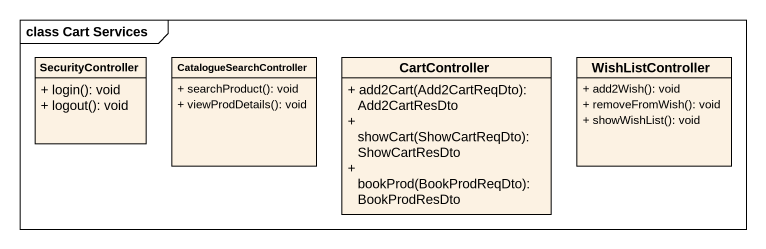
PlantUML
@startuml
mainframe class Cart Services
hide circle
hide empty members
skinparam classAttributeIconSize 0
class SecurityController {
  + login(): void
  + logout(): void
}
class CatalogueSearchController {
  + searchProduct(): void
  + viewProdDetails(): void
}
class CartController {
  + add2Cart(Add2CartReqDto): Add2CartResDto
  + showCart(ShowCartReqDto): ShowCartResDto
  + bookProd(BookProdReqDto): BookProdResDto
}
class WishListController {
  + add2Wish(): void
  + removeFromWish(): void
  + showWishList(): void
}
@enduml
